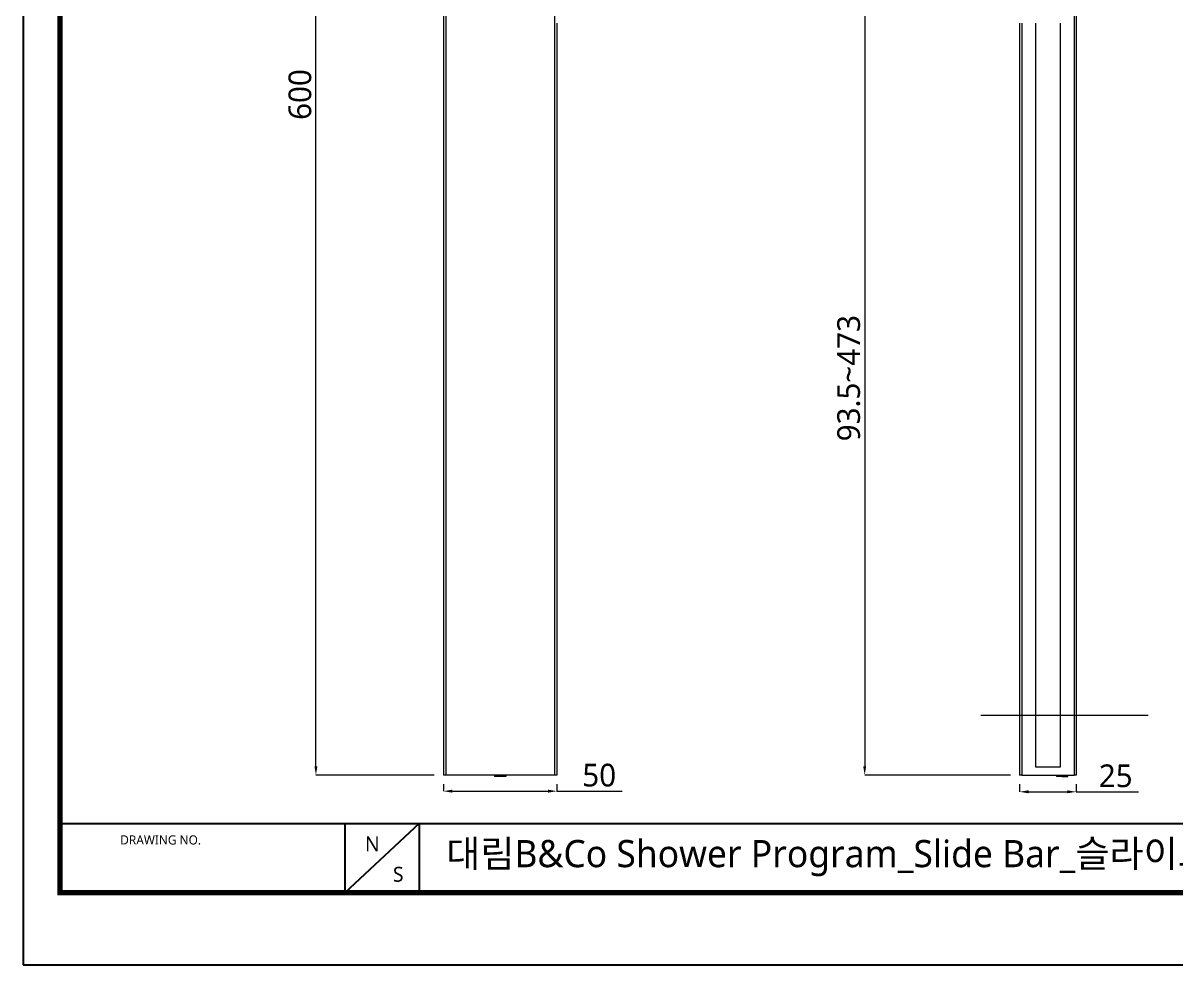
# Model space of a CAD drawing. Extents: x 16296660632 to 16296675124, y -37409619871 to -37409617478.
# Drawn here: x 16296674109 to 16296674617, y -37409618222 to -37409617807 of the extents above; entities that cross this region are included whole.
import ezdxf

# ---------------------------------------------------------------- set-up
doc = ezdxf.new("R2010")
doc.units = 0
doc.header["$LTSCALE"] = 10
doc.header["$MEASUREMENT"] = 0
doc.header["$PDMODE"] = 3
doc.header["$PDSIZE"] = -10
doc.linetypes.add('CENTER2', pattern=[28.575, 19.05, -3.175, 3.175, -3.175])
doc.layers.get('0').update_dxf_attribs({"linetype": 'CONTINUOUS'})
doc.layers.get('DEFPOINTS').update_dxf_attribs({"linetype": 'CONTINUOUS'})
doc.layers.add('1', color=7, linetype='CONTINUOUS', true_color=0xffffff)
doc.layers.add('Cneter', color=1, linetype='CENTER2', lineweight=13)
doc.layers.add('尺寸线层', color=3, linetype='CONTINUOUS', lineweight=18, true_color=0x00ff00)
doc.styles.add('Daelim Dimension', font='')
doc.styles.get('Daelim Dimension').set_extended_font_data('NanumGothic')
doc.dimstyles.new('DEFAULT', dxfattribs={"dimscale": 2, "dimtxt": 2, "dimasz": 2, "dimexe": 0, "dimexo": 2, "dimgap": 1, "dimtad": 1, "dimdec": 1, "dimzin": 9, "dimdsep": 46, "dimtxsty": 'Daelim Dimension', "dimcen": 0.5, "dimclrd": 252, "dimclre": 252, "dimclrt": 3, "dimadec": 1, "dimazin": 0, "dimtfac": 1, "dimtdec": 1, "dimtix": 1, "dimtmove": 0, "dimatfit": 3, "dimfxl": 1, "dimtolj": 1, "dimtzin": 1, "dimlwd": 9, "dimlwe": 9, "dimarcsym": 0})

# ---------------------------------------------------------------- blocks, each defined once
blk = doc.blocks.new('*D27')
at = {"layer": 'DEFPOINTS', "color": 0, "transparency": 16777216}
for p in [(16296674237.86772, -37409617538.78617), (16296674294.02429, -37409617538.78617), (16296674294.02429, -37409618138.78617)]:
    blk.add_point(p, dxfattribs=at)
at = {"layer": '尺寸线层', "color": 5, "lineweight": 9, "transparency": 16777216}
for p, q in [((16296674290.02429, -37409617538.78617), (16296674237.86772, -37409617538.78617)), ((16296674237.86772, -37409618134.78617), (16296674237.86772, -37409617542.78617)), ((16296674290.02429, -37409618138.78617), (16296674237.86772, -37409618138.78617))]:
    blk.add_line(p, q, dxfattribs=at)
at = {"layer": '尺寸线层', "color": 5, "transparency": 16777216}
for points in [[(16296674237.20105, -37409617542.78617), (16296674238.53438, -37409617542.78617), (16296674237.86772, -37409617538.78617)], [(16296674237.20105, -37409618134.78617), (16296674238.53438, -37409618134.78617), (16296674237.86772, -37409618138.78617)]]:
    blk.add_solid(points, dxfattribs=at)
at = {"layer": '尺寸线层', "color": 7, "transparency": 16777216, "insert": (16296674230.86772, -37409617838.78617), "char_height": 10, "attachment_point": 5, "rotation": 90, "style": 'Daelim Dimension'}
blk.add_mtext('\\A1;600', dxfattribs=at)
blk = doc.blocks.new('*D29')
at = {"layer": 'DEFPOINTS', "color": 0, "transparency": 16777216}
for p in [(16296674507.48102, -37409617788.78617), (16296674479.57974, -37409618138.78617), (16296674547.78102, -37409618138.78617)]:
    blk.add_point(p, dxfattribs=at)
at = {"layer": '尺寸线层', "color": 5, "lineweight": 9, "transparency": 16777216}
for p, q in [((16296674503.48102, -37409617788.78617), (16296674479.57974, -37409617788.78617)), ((16296674479.57974, -37409617792.78617), (16296674479.57974, -37409618134.78617)), ((16296674543.78102, -37409618138.78617), (16296674479.57974, -37409618138.78617))]:
    blk.add_line(p, q, dxfattribs=at)
at = {"layer": '尺寸线层', "color": 5, "transparency": 16777216}
for points in [[(16296674478.91308, -37409617792.78617), (16296674480.24641, -37409617792.78617), (16296674479.57974, -37409617788.78617)], [(16296674478.91308, -37409618134.78617), (16296674480.24641, -37409618134.78617), (16296674479.57974, -37409618138.78617)]]:
    blk.add_solid(points, dxfattribs=at)
at = {"layer": '尺寸线层', "color": 7, "transparency": 16777216, "insert": (16296674472.57975, -37409617963.78617), "char_height": 10, "attachment_point": 5, "rotation": 90, "style": 'Daelim Dimension'}
blk.add_mtext('\\A1;93.5~473', dxfattribs=at)
blk = doc.blocks.new('*D30')
at = {"layer": 'DEFPOINTS', "color": 0, "transparency": 16777216}
for p in [(16296674547.78102, -37409618138.78617), (16296674572.78102, -37409618138.78617), (16296674572.78102, -37409618146.0827)]:
    blk.add_point(p, dxfattribs=at)
at = {"layer": '尺寸线层', "color": 5, "lineweight": 9, "transparency": 16777216}
for p, q in [((16296674547.78102, -37409618142.78617), (16296674547.78102, -37409618146.0827)), ((16296674572.78102, -37409618142.78617), (16296674572.78102, -37409618146.0827)), ((16296674551.78102, -37409618146.0827), (16296674568.78102, -37409618146.0827)), ((16296674572.78102, -37409618146.0827), (16296674600.22531, -37409618146.0827))]:
    blk.add_line(p, q, dxfattribs=at)
at = {"layer": '尺寸线层', "color": 5, "transparency": 16777216}
for points in [[(16296674551.78102, -37409618145.41603), (16296674551.78102, -37409618146.74936), (16296674547.78102, -37409618146.0827)], [(16296674568.78102, -37409618145.41603), (16296674568.78102, -37409618146.74936), (16296674572.78102, -37409618146.0827)]]:
    blk.add_solid(points, dxfattribs=at)
at = {"layer": '尺寸线层', "color": 7, "transparency": 16777216, "insert": (16296674590.13007, -37409618139.0827), "char_height": 10, "attachment_point": 5, "style": 'Daelim Dimension'}
blk.add_mtext('\\A1;25', dxfattribs=at)
blk = doc.blocks.new('*D31')
at = {"layer": 'DEFPOINTS', "color": 0, "transparency": 16777216}
for p in [(16296674294.02429, -37409618138.786171), (16296674344.02429, -37409618138.786171), (16296674344.02429, -37409618145.79969)]:
    blk.add_point(p, dxfattribs=at)
at = {"layer": '尺寸线层', "color": 5, "lineweight": 9, "transparency": 16777216}
for p, q in [((16296674294.02429, -37409618142.786171), (16296674294.02429, -37409618145.79969)), ((16296674298.02429, -37409618145.79969), (16296674340.02429, -37409618145.79969)), ((16296674344.02429, -37409618142.786171), (16296674344.02429, -37409618145.79969)), ((16296674344.02429, -37409618145.79969), (16296674372.740879, -37409618145.79969))]:
    blk.add_line(p, q, dxfattribs=at)
at = {"layer": '尺寸线层', "color": 5, "transparency": 16777216}
for points in [[(16296674298.02429, -37409618145.133034), (16296674298.02429, -37409618146.466347), (16296674294.02429, -37409618145.79969)], [(16296674340.02429, -37409618145.133034), (16296674340.02429, -37409618146.466347), (16296674344.02429, -37409618145.79969)]]:
    blk.add_solid(points, dxfattribs=at)
at = {"layer": '尺寸线层', "color": 7, "transparency": 16777216, "insert": (16296674362.645639, -37409618138.79969), "char_height": 10, "attachment_point": 5, "style": 'Daelim Dimension'}
blk.add_mtext('\\A1;50', dxfattribs=at)

msp = doc.modelspace()

# ---------------------------------------------------------------- linework, layer by layer
at = {"color": 5}
msp.add_line((16296674125.2122, -37409618160.039726), (16296674942.944361, -37409618160.039726), dxfattribs=at)
at = {"color": 5, "ltscale": 40}
for p, q in [((16296674250.55928, -37409618160.039726), (16296674250.55928, -37409618190.641243)), ((16296674250.55928, -37409618160.039726), (16296674250.55928, -37409618190.641243)), ((16296674283.310471, -37409618160.039726), (16296674250.55928, -37409618190.641243)), ((16296674283.310471, -37409618160.039726), (16296674250.55928, -37409618190.641243)), ((16296674283.310471, -37409618160.039726), (16296674283.310471, -37409618190.641243)), ((16296674283.310471, -37409618160.039726), (16296674283.310471, -37409618190.641243))]:
    msp.add_line(p, q, dxfattribs=at)
at = {"ltscale": 0.5}
msp.add_lwpolyline([(16296674108.881821, -37409618222.388077), (16296675124.44182, -37409618222.388077), (16296675124.44182, -37409617478.268066), (16296674108.881821, -37409617478.268066)], close=True, dxfattribs=at)
at = {"color": 5, "linetype": 'ByBlock', "lineweight": 200, "const_width": 2.34}
msp.add_lwpolyline([(16296674125.2122, -37409618190.52552), (16296675108.012199, -37409618190.52552), (16296675108.012199, -37409617495.545517), (16296674125.2122, -37409617495.545517)], close=True, dxfattribs=at)
at = {"layer": '1', "color": 7, "linetype": 'Continuous', "lineweight": 18}
for p, q in [((16296674294.02429, -37409617538.786171), (16296674294.02429, -37409618138.786171)), ((16296674572.781019, -37409617538.786171), (16296674572.781019, -37409618138.786171)), ((16296674344.02429, -37409617807.295547), (16296674344.02429, -37409618138.786171)), ((16296674547.781019, -37409617807.295547), (16296674547.781019, -37409618138.786171)), ((16296674554.781019, -37409617807.292412), (16296674554.781019, -37409618135.003952)), ((16296674565.781019, -37409618135.003952), (16296674565.781019, -37409617807.292412)), ((16296674554.781019, -37409618135.003952), (16296674565.781019, -37409618135.003952)), ((16296674295.02429, -37409618138.786171), (16296674294.02429, -37409618138.786171)), ((16296674343.02429, -37409618138.786171), (16296674295.02429, -37409618138.786171)), ((16296674316.52429, -37409618138.786171), (16296674316.52429, -37409618139.286171)), ((16296674321.52429, -37409618139.286171), (16296674316.52429, -37409618139.286171)), ((16296674321.52429, -37409618138.786171), (16296674321.52429, -37409618139.286171)), ((16296674344.02429, -37409618138.786171), (16296674343.02429, -37409618138.786171)), ((16296674548.781019, -37409618138.786171), (16296674547.781019, -37409618138.786171)), ((16296674548.781019, -37409618138.786171), (16296674571.781019, -37409618138.786171)), ((16296674564.08102, -37409618138.786171), (16296674564.08102, -37409618139.286171)), ((16296674566.58102, -37409618139.286171), (16296674564.08102, -37409618139.286171)), ((16296674566.58102, -37409618139.286171), (16296674569.08102, -37409618139.286171)), ((16296674569.08102, -37409618139.286171), (16296674569.08102, -37409618138.786171)), ((16296674572.781019, -37409618138.786171), (16296674571.781019, -37409618138.786171))]:
    msp.add_line(p, q, dxfattribs=at)
at = {"layer": '1', "color": 7, "linetype": 'Continuous', "lineweight": 13}
for p, q in [((16296674295.02429, -37409617538.786171), (16296674295.02429, -37409618138.786171)), ((16296674343.02429, -37409617538.786171), (16296674343.02429, -37409618138.786171)), ((16296674571.781019, -37409617538.786171), (16296674571.781019, -37409618138.786171)), ((16296674548.781019, -37409617807.295547), (16296674548.781019, -37409618138.786171)), ((16296674566.58102, -37409618138.786171), (16296674566.58102, -37409618139.286171))]:
    msp.add_line(p, q, dxfattribs=at)
at = {"layer": 'Cneter', "lineweight": 5, "ltscale": 0.5}
msp.add_line((16296674530.659241, -37409618112.286171), (16296674604.44697, -37409618112.286171), dxfattribs=at)

# ---------------------------------------------------------------- texts
at = {"color": 5, "ltscale": 40, "style": 'Daelim Dimension'}
msp.add_text('DRAWING NO.', height=4.00765758, dxfattribs=at).set_placement((16296674151.68993, -37409618169.297836))
at = {"char_height": 6.558433, "width": 9.15300448, "attachment_point": 1, "style": 'Daelim Dimension'}
for s, insert in [('N', (16296674259.467171, -37409618165.776962)), ('S', (16296674271.77367, -37409618179.144707))]:
    msp.add_mtext(s, dxfattribs=dict(at, insert=insert))
at = {"color": 2, "insert": (16296674295.2283, -37409618167.329063), "char_height": 11.977875, "width": 571.71951578, "attachment_point": 1, "style": 'Daelim Dimension'}
msp.add_mtext('{\\fGulim|b0|i0|c129|p50;대림}B&Co Shower Program_Slide Bar_{\\fGulim|b0|i0|c129|p50;슬라이드바}_HFS HS1', dxfattribs=at)

# ---------------------------------------------------------------- dimensions: what is measured, and where the dimension line sits
at = {"layer": '尺寸线层', "color": 5}
dim = msp.add_linear_dim(base=(16296674237.86772, -37409617538.786171), p1=(16296674294.02429, -37409618138.786171), p2=(16296674294.02429, -37409617538.786171), angle=90, dimstyle='DEFAULT', override={"dimtxt": 5, "dimclrd": 5, "dimclre": 5, "dimclrt": 7}, dxfattribs=at)
dim.commit()
dim.dimension.update_dxf_attribs({"geometry": '*D27', "text_midpoint": (16296674230.86772, -37409617838.786171)})
dim = msp.add_linear_dim(base=(16296674479.579741, -37409618138.786171), p1=(16296674507.48102, -37409617788.786171), p2=(16296674547.781019, -37409618138.786171), angle=90, text='93.5~473', dimstyle='DEFAULT', override={"dimtxt": 5, "dimclrd": 5, "dimclre": 5, "dimclrt": 7}, dxfattribs=at)
dim.commit()
dim.dimension.update_dxf_attribs({"geometry": '*D29', "text_midpoint": (16296674472.57975, -37409617963.786171)})
for base, p1, p2, picture, middle in [((16296674344.02429, -37409618145.79969), (16296674294.02429, -37409618138.786171), (16296674344.02429, -37409618138.786171), '*D31', (16296674362.645639, -37409618145.79969)), ((16296674572.781019, -37409618146.082703), (16296674547.781019, -37409618138.786171), (16296674572.781019, -37409618138.786171), '*D30', (16296674590.13007, -37409618146.082703))]:
    dim = msp.add_linear_dim(base=base, p1=p1, p2=p2, dimstyle='DEFAULT', override={"dimtxt": 5, "dimclrd": 5, "dimclre": 5, "dimclrt": 7}, dxfattribs=at)
    dim.commit()
    dim.dimension.update_dxf_attribs({"geometry": picture, "text_midpoint": middle, "dimtype": 160})

doc.saveas('drawing.dxf')
